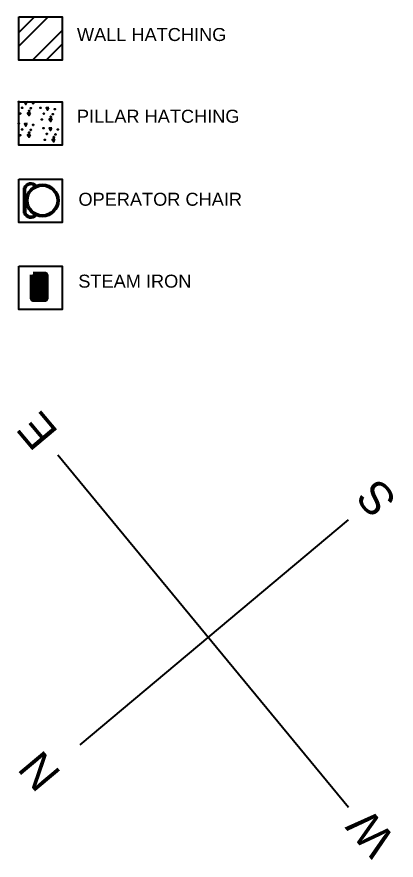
# Model space of a CAD drawing. Header units: inches. Extents: x 9 to 2198, y -380 to 182.
# Drawn here: x 904 to 1078.9, y -379.7 to 9.7 of the extents above; entities that cross this region are included whole.
import ezdxf

# ---------------------------------------------------------------- set-up
doc = ezdxf.new("R2010")
doc.units = ezdxf.units.IN
doc.header["$MEASUREMENT"] = 0
for name, color, linetype in [('chairs', 100, 'Continuous'), ('dimensions', 230, 'Continuous'), ('pillar hatching', 40, 'Continuous'), ('steam and iron', 43, 'Continuous'), ('tubelights', 201, 'Continuous')]:
    doc.layers.add(name, color=color, linetype=linetype)
doc.styles.get("Standard").update_dxf_attribs({"font": 'arial.ttf'})

msp = doc.modelspace()

# ---------------------------------------------------------------- hatches: boundary and pattern name
at = {"layer": 'dimensions'}
h = msp.add_hatch(dxfattribs=at)
h.set_pattern_fill('ANSI32', color=1, scale=36)
h.set_pattern_definition([(45, (-659.076, -797.764), (-9.54594, 9.54594), []), (45, (-652.712, -797.764), (-9.54594, 9.54594), [])])
h.paths.add_polyline_path([(904.91512, -10.27281), (924.91512, -10.27281), (924.91512, 9.72719), (904.91512, 9.72719)])

# ---------------------------------------------------------------- linework, layer by layer
at = {"layer": 'chairs', "linetype": 'ByBlock'}
for p, q in [((907.26778, -80.91486), (907.26778, -69.23623)), ((908.01778, -80.76907), (908.01778, -69.38202)), ((908.01778, -76.35357), (908.01778, -80.76907))]:
    msp.add_line(p, q, dxfattribs=at)
for radius in [7.5, 6.75]:
    msp.add_circle((915.76545, -75.07554), radius, dxfattribs=at)
for centre, radius, start, end in [((910.48217, -70.45152), 3.43646, 43.0339046, 159.2895399), ((910.48217, -70.45152), 2.68646, 48.4094874, 156.5400873), ((910.48217, -79.69957), 3.43646, 200.7104601, 316.9660954), ((910.48217, -79.69957), 2.68646, 203.4599127, 311.5905126)]:
    msp.add_arc(centre, radius, start, end, dxfattribs=at)
at = {"layer": 'dimensions'}
for p, q in [((1056.99547, -355.39807), (922.83726, -192.68985)), ((933.14068, -326.43062), (1056.92971, -222.5593))]:
    msp.add_line(p, q, dxfattribs=at)
for points in [[(904.91512, 9.72719), (924.91512, 9.72719), (924.91512, -10.27281), (904.91512, -10.27281)], [(904.91512, -29.55973), (924.91512, -29.55973), (924.91512, -49.55973), (904.91512, -49.55973)], [(904.91512, -65.19206), (924.91512, -65.19206), (924.91512, -85.19206), (904.91512, -85.19206)], [(904.91512, -105.39263), (924.91512, -105.39263), (924.91512, -125.39263), (904.91512, -125.39263)]]:
    msp.add_lwpolyline(points, close=True, dxfattribs=at)
at = {"layer": 'pillar hatching'}
for points in [[(908.74469, -29.53639), (907.44395, -29.6151), (908.16249, -30.70221)], [(910.19782, -34.6928), (908.89708, -34.77152), (909.61562, -35.85863)], [(918.76859, -32.25557), (917.46786, -32.33428), (918.1864, -33.42139)], [(920.22172, -37.41198), (918.92099, -37.4907), (919.63953, -38.57781)], [(908.74469, -39.53639), (907.44395, -39.6151), (908.16249, -40.70221)], [(920.11039, -41.63659), (918.80966, -41.7153), (919.52819, -42.80241)], [(910.19782, -44.6928), (908.89708, -44.77152), (909.61562, -45.85863)], [(921.56352, -46.793), (920.26279, -46.87172), (920.98133, -47.95883)]]:
    msp.add_lwpolyline(points, close=True, dxfattribs=at)
for centre in [(904.91512, -29.55973), (911.483, -30.19455), (905.44479, -34.95572), (906.45498, -32.26261), (909.68213, -33.68608), (910.48048, -32.47422), (914.93903, -32.27891), (916.47889, -34.98179), (920.50439, -35.1934), (921.50691, -32.91373), (915.46869, -37.67491), (919.70604, -36.40526), (904.91512, -39.55973), (906.45498, -42.26261), (910.48048, -42.47422), (911.483, -40.19455), (916.28083, -41.65993), (922.84871, -42.29476), (905.44479, -44.95572), (909.68213, -43.68608), (917.82069, -44.36281), (921.04784, -45.78628), (921.84618, -44.57442), (916.81049, -47.05593)]:
    msp.add_circle(centre, 0.21161, dxfattribs=at)
at = {"layer": 'steam and iron', "linetype": 'ByBlock', "lineweight": 100}
for p, q in [((911.95624, -110.51478), (911.95015, -110.51478)), ((911.95015, -110.51478), (911.95015, -114.38055)), ((916.70015, -110.51478), (913.07155, -110.51478)), ((913.70015, -110.51478), (914.95015, -110.51478)), ((913.95015, -117.26478), (913.70015, -110.51478)), ((914.95015, -110.51478), (914.70015, -117.26478)), ((916.70015, -114.38055), (916.70015, -110.51478)), ((914.70015, -117.26478), (913.95015, -117.26478))]:
    msp.add_line(p, q, dxfattribs=at)
for points in [[(911.57515, -109.43429), (917.07515, -109.43429), (917.07515, -120.43429), (911.57515, -120.43429)], [(914.61027, -116.48756), (914.39022, -116.48756), (914.39022, -116.06979), (914.61027, -116.06979)]]:
    msp.add_lwpolyline(points, close=True, dxfattribs=at)
msp.add_lwpolyline([(918.07515, -115.56346), (917.07809, -115.56346), (917.07809, -115.91337), (918.07515, -115.91337)], dxfattribs=at)
msp.add_circle((916.70015, -116.26478), 0, dxfattribs=at)
for centre, radius, start, end in [((912.5139, -110.92023), 0.68947, 36.0193565, 144.6260436), ((959.38765, -112.20228), 45.71865, 177.8847016, 186.3574912), ((869.26265, -112.20228), 45.71865, 353.6425088, 2.1152984), ((917.63726, -114.13517), 5.6924, 177.5293797, 234.4194082), ((914.32515, -113.88978), 2.375, 180, 258.3487422), ((911.01305, -114.13517), 5.6924, 305.5805918, 2.4706203), ((914.32515, -113.88978), 2.375, 281.6512578, 0)]:
    msp.add_arc(centre, radius, start, end, dxfattribs=at)

# ---------------------------------------------------------------- texts
at = {"layer": 'dimensions'}
for s, p in [('E', (923.61829, -182.07067)), ('S', (1079.89387, -213.2324)), ('N', (924.94001, -339.66857)), ('W', (1079.23417, -370.15713))]:
    msp.add_text(s, height=15, rotation=130, dxfattribs=at).set_placement(p)
at = {"layer": 'tubelights'}
for s, p in [('WALL HATCHING', (931.68239, -1.42479)), ('PILLAR HATCHING', (931.68239, -39.15973)), ('OPERATOR CHAIR', (932.38699, -77.51307)), ('STEAM IRON', (932.32035, -115.33674))]:
    msp.add_text(s, height=6, dxfattribs=at).set_placement(p)

doc.saveas('drawing.dxf')
